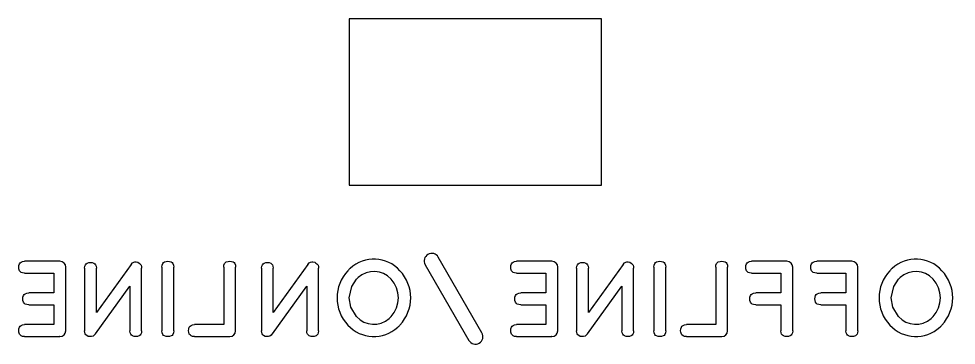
# Model space of a CAD drawing. Header units: inches. Extents: x -144 to 693, y -254 to -25.
# Drawn here: x -87.03 to -68.45, y -227.67 to -221.2 of the extents above; entities that cross this region are included whole.
import ezdxf

# ---------------------------------------------------------------- set-up
doc = ezdxf.new("R2010")
doc.units = ezdxf.units.IN
doc.header["$MEASUREMENT"] = 0
doc.layers.add('Layer 1', color=7, linetype='Continuous')

# ---------------------------------------------------------------- blocks, each defined once
blk = doc.blocks.new('block 362')
at = {"layer": 'Layer 1', "color": 7, "lineweight": 25, "true_color": 0xffffff}
blk.add_lwpolyline([(-86.915, -226.244), (-86.955, -226.239), (-86.985, -226.228), (-87.005, -226.211), (-87.018, -226.193), (-87.03, -226.158), (-87.032, -226.124), (-87.03, -226.091), (-87.018, -226.057), (-87.005, -226.039), (-86.985, -226.023), (-86.955, -226.011), (-86.915, -226.007)], dxfattribs=at)
blk = doc.blocks.new('block 363')
at = {"layer": 'Layer 1', "color": 7, "lineweight": 25, "true_color": 0xffffff}
blk.add_lwpolyline([(-86.915, -226.244), (-86.337, -226.244)], dxfattribs=at)
blk = doc.blocks.new('block 364')
at = {"layer": 'Layer 1', "color": 7, "lineweight": 25, "true_color": 0xffffff}
blk.add_lwpolyline([(-86.337, -226.244), (-86.337, -226.634)], dxfattribs=at)
blk = doc.blocks.new('block 365')
at = {"layer": 'Layer 1', "color": 7, "lineweight": 25, "true_color": 0xffffff}
blk.add_lwpolyline([(-86.337, -226.634), (-86.834, -226.634)], dxfattribs=at)
blk = doc.blocks.new('block 366')
at = {"layer": 'Layer 1', "color": 7, "lineweight": 25, "true_color": 0xffffff}
blk.add_lwpolyline([(-86.834, -226.871), (-86.875, -226.866), (-86.905, -226.855), (-86.925, -226.838), (-86.938, -226.82), (-86.949, -226.785), (-86.951, -226.752), (-86.949, -226.72), (-86.938, -226.686), (-86.925, -226.668), (-86.905, -226.651), (-86.875, -226.639), (-86.834, -226.634)], dxfattribs=at)
blk = doc.blocks.new('block 367')
at = {"layer": 'Layer 1', "color": 7, "lineweight": 25, "true_color": 0xffffff}
blk.add_lwpolyline([(-86.834, -226.871), (-86.337, -226.871)], dxfattribs=at)
blk = doc.blocks.new('block 368')
at = {"layer": 'Layer 1', "color": 7, "lineweight": 25, "true_color": 0xffffff}
blk.add_lwpolyline([(-86.337, -226.871), (-86.337, -227.263)], dxfattribs=at)
blk = doc.blocks.new('block 369')
at = {"layer": 'Layer 1', "color": 7, "lineweight": 25, "true_color": 0xffffff}
blk.add_lwpolyline([(-86.337, -227.263), (-86.915, -227.263)], dxfattribs=at)
blk = doc.blocks.new('block 370')
at = {"layer": 'Layer 1', "color": 7, "lineweight": 25, "true_color": 0xffffff}
blk.add_lwpolyline([(-86.915, -227.5), (-86.955, -227.496), (-86.985, -227.484), (-87.005, -227.467), (-87.018, -227.449), (-87.03, -227.415), (-87.032, -227.383), (-87.03, -227.349), (-87.018, -227.314), (-87.005, -227.296), (-86.985, -227.28), (-86.955, -227.268), (-86.915, -227.263)], dxfattribs=at)
blk = doc.blocks.new('block 371')
at = {"layer": 'Layer 1', "color": 7, "lineweight": 25, "true_color": 0xffffff}
blk.add_lwpolyline([(-86.915, -227.5), (-86.224, -227.5)], dxfattribs=at)
blk = doc.blocks.new('block 372')
at = {"layer": 'Layer 1', "color": 7, "lineweight": 25, "true_color": 0xffffff}
blk.add_open_spline([(-86.22, -227.498), (-86.22, -227.5), (-86.222, -227.5), (-86.222, -227.5), (-86.222, -227.5), (-86.224, -227.5), (-86.224, -227.5)], degree=3, knots=[0, 0, 0, 0, 1, 1, 1, 2, 2, 2, 2], dxfattribs=at)
blk = doc.blocks.new('block 373')
at = {"layer": 'Layer 1', "color": 7, "lineweight": 25, "true_color": 0xffffff}
blk.add_lwpolyline([(-86.22, -227.498), (-86.218, -227.5)], dxfattribs=at)
blk = doc.blocks.new('block 374')
at = {"layer": 'Layer 1', "color": 7, "lineweight": 25, "true_color": 0xffffff}
blk.add_open_spline([(-86.218, -227.5), (-86.153, -227.5), (-86.101, -227.448), (-86.1, -227.384)], degree=3, dxfattribs=at)
blk = doc.blocks.new('block 375')
at = {"layer": 'Layer 1', "color": 7, "lineweight": 25, "true_color": 0xffffff}
blk.add_lwpolyline([(-86.1, -227.383), (-86.1, -226.124)], dxfattribs=at)
blk = doc.blocks.new('block 376')
at = {"layer": 'Layer 1', "color": 7, "lineweight": 25, "true_color": 0xffffff}
blk.add_open_spline([(-86.1, -226.124), (-86.099, -226.06), (-86.15, -226.008), (-86.215, -226.007), (-86.216, -226.007), (-86.216, -226.007), (-86.218, -226.007)], degree=3, knots=[0, 0, 0, 0, 1, 1, 1, 2, 2, 2, 2], dxfattribs=at)
blk = doc.blocks.new('block 377')
at = {"layer": 'Layer 1', "color": 7, "lineweight": 25, "true_color": 0xffffff}
blk.add_lwpolyline([(-86.218, -226.007), (-86.915, -226.007)], dxfattribs=at)
blk = doc.blocks.new('block 378')
at = {"layer": 'Layer 1', "color": 7, "lineweight": 25, "true_color": 0xffffff}
blk.add_lwpolyline([(-83.959, -227.383), (-83.963, -227.425), (-83.975, -227.455), (-83.991, -227.475), (-84.008, -227.487), (-84.043, -227.498), (-84.076, -227.5), (-84.109, -227.498), (-84.143, -227.487), (-84.162, -227.475), (-84.179, -227.455), (-84.191, -227.425), (-84.195, -227.383)], dxfattribs=at)
blk = doc.blocks.new('block 379')
at = {"layer": 'Layer 1', "color": 7, "lineweight": 25, "true_color": 0xffffff}
blk.add_lwpolyline([(-83.959, -227.383), (-83.959, -226.124)], dxfattribs=at)
blk = doc.blocks.new('block 380')
at = {"layer": 'Layer 1', "color": 7, "lineweight": 25, "true_color": 0xffffff}
blk.add_lwpolyline([(-84.195, -226.124), (-84.191, -226.082), (-84.179, -226.053), (-84.162, -226.033), (-84.143, -226.02), (-84.109, -226.009), (-84.076, -226.007), (-84.043, -226.009), (-84.008, -226.02), (-83.991, -226.033), (-83.975, -226.053), (-83.963, -226.082), (-83.959, -226.124)], dxfattribs=at)
blk = doc.blocks.new('block 381')
at = {"layer": 'Layer 1', "color": 7, "lineweight": 25, "true_color": 0xffffff}
blk.add_lwpolyline([(-84.195, -226.124), (-84.195, -227.383)], dxfattribs=at)
blk = doc.blocks.new('block 382')
at = {"layer": 'Layer 1', "color": 7, "lineweight": 25, "true_color": 0xffffff}
blk.add_lwpolyline([(-81.988, -227.022), (-81.988, -226.144)], dxfattribs=at)
blk = doc.blocks.new('block 383')
at = {"layer": 'Layer 1', "color": 7, "lineweight": 25, "true_color": 0xffffff}
blk.add_lwpolyline([(-82.221, -226.144), (-82.216, -226.104), (-82.204, -226.075), (-82.188, -226.055), (-82.17, -226.042), (-82.136, -226.03), (-82.104, -226.029), (-82.071, -226.03), (-82.037, -226.042), (-82.02, -226.055), (-82.004, -226.075), (-81.993, -226.104), (-81.988, -226.144)], dxfattribs=at)
blk = doc.blocks.new('block 384')
at = {"layer": 'Layer 1', "color": 7, "lineweight": 25, "true_color": 0xffffff}
blk.add_lwpolyline([(-82.221, -226.144), (-82.221, -227.383)], dxfattribs=at)
blk = doc.blocks.new('block 385')
at = {"layer": 'Layer 1', "color": 7, "lineweight": 25, "true_color": 0xffffff}
blk.add_lwpolyline([(-82.005, -227.445), (-82.013, -227.454), (-82.03, -227.473), (-82.054, -227.491), (-82.083, -227.499), (-82.121, -227.5), (-82.148, -227.496), (-82.179, -227.481), (-82.194, -227.467), (-82.208, -227.447), (-82.217, -227.42), (-82.221, -227.383)], dxfattribs=at)
blk = doc.blocks.new('block 386')
at = {"layer": 'Layer 1', "color": 7, "lineweight": 25, "true_color": 0xffffff}
blk.add_lwpolyline([(-82.005, -227.445), (-81.323, -226.498)], dxfattribs=at)
blk = doc.blocks.new('block 387')
at = {"layer": 'Layer 1', "color": 7, "lineweight": 25, "true_color": 0xffffff}
blk.add_lwpolyline([(-81.323, -226.498), (-81.323, -227.383)], dxfattribs=at)
blk = doc.blocks.new('block 388')
at = {"layer": 'Layer 1', "color": 7, "lineweight": 25, "true_color": 0xffffff}
blk.add_lwpolyline([(-81.091, -227.383), (-81.095, -227.424), (-81.107, -227.453), (-81.122, -227.473), (-81.14, -227.487), (-81.175, -227.498), (-81.207, -227.5), (-81.239, -227.498), (-81.273, -227.487), (-81.29, -227.473), (-81.307, -227.453), (-81.319, -227.424), (-81.323, -227.383)], dxfattribs=at)
blk = doc.blocks.new('block 389')
at = {"layer": 'Layer 1', "color": 7, "lineweight": 25, "true_color": 0xffffff}
blk.add_lwpolyline([(-81.091, -227.383), (-81.091, -226.142)], dxfattribs=at)
blk = doc.blocks.new('block 390')
at = {"layer": 'Layer 1', "color": 7, "lineweight": 25, "true_color": 0xffffff}
blk.add_lwpolyline([(-81.299, -226.069), (-81.273, -226.039), (-81.246, -226.022), (-81.222, -226.015), (-81.2, -226.016), (-81.166, -226.027), (-81.141, -226.042), (-81.122, -226.055), (-81.11, -226.068), (-81.1, -226.084), (-81.092, -226.108), (-81.091, -226.142)], dxfattribs=at)
blk = doc.blocks.new('block 391')
at = {"layer": 'Layer 1', "color": 7, "lineweight": 25, "true_color": 0xffffff}
blk.add_lwpolyline([(-81.299, -226.069), (-81.988, -227.022)], dxfattribs=at)
blk = doc.blocks.new('block 392')
at = {"layer": 'Layer 1', "color": 7, "lineweight": 25, "true_color": 0xffffff}
blk.add_lwpolyline([(-75.742, -227.022), (-75.742, -226.144)], dxfattribs=at)
blk = doc.blocks.new('block 393')
at = {"layer": 'Layer 1', "color": 7, "lineweight": 25, "true_color": 0xffffff}
blk.add_lwpolyline([(-75.975, -226.144), (-75.971, -226.104), (-75.959, -226.075), (-75.942, -226.055), (-75.924, -226.042), (-75.89, -226.03), (-75.858, -226.029), (-75.825, -226.03), (-75.791, -226.042), (-75.774, -226.055), (-75.758, -226.075), (-75.747, -226.104), (-75.742, -226.144)], dxfattribs=at)
blk = doc.blocks.new('block 394')
at = {"layer": 'Layer 1', "color": 7, "lineweight": 25, "true_color": 0xffffff}
blk.add_lwpolyline([(-75.975, -226.144), (-75.975, -227.383)], dxfattribs=at)
blk = doc.blocks.new('block 395')
at = {"layer": 'Layer 1', "color": 7, "lineweight": 25, "true_color": 0xffffff}
blk.add_lwpolyline([(-75.76, -227.445), (-75.767, -227.454), (-75.784, -227.473), (-75.808, -227.491), (-75.837, -227.499), (-75.876, -227.5), (-75.903, -227.496), (-75.933, -227.481), (-75.949, -227.467), (-75.962, -227.447), (-75.971, -227.42), (-75.975, -227.383)], dxfattribs=at)
blk = doc.blocks.new('block 396')
at = {"layer": 'Layer 1', "color": 7, "lineweight": 25, "true_color": 0xffffff}
blk.add_lwpolyline([(-75.76, -227.445), (-75.077, -226.498)], dxfattribs=at)
blk = doc.blocks.new('block 397')
at = {"layer": 'Layer 1', "color": 7, "lineweight": 25, "true_color": 0xffffff}
blk.add_lwpolyline([(-75.077, -226.498), (-75.077, -227.383)], dxfattribs=at)
blk = doc.blocks.new('block 398')
at = {"layer": 'Layer 1', "color": 7, "lineweight": 25, "true_color": 0xffffff}
blk.add_lwpolyline([(-74.845, -227.383), (-74.849, -227.424), (-74.861, -227.453), (-74.876, -227.473), (-74.894, -227.487), (-74.929, -227.498), (-74.961, -227.5), (-74.993, -227.498), (-75.027, -227.487), (-75.045, -227.473), (-75.061, -227.453), (-75.073, -227.424), (-75.077, -227.383)], dxfattribs=at)
blk = doc.blocks.new('block 399')
at = {"layer": 'Layer 1', "color": 7, "lineweight": 25, "true_color": 0xffffff}
blk.add_lwpolyline([(-74.845, -227.383), (-74.845, -226.142)], dxfattribs=at)
blk = doc.blocks.new('block 400')
at = {"layer": 'Layer 1', "color": 7, "lineweight": 25, "true_color": 0xffffff}
blk.add_lwpolyline([(-75.053, -226.069), (-75.027, -226.039), (-75, -226.022), (-74.976, -226.015), (-74.954, -226.016), (-74.92, -226.027), (-74.895, -226.042), (-74.876, -226.055), (-74.864, -226.068), (-74.854, -226.084), (-74.846, -226.108), (-74.845, -226.142)], dxfattribs=at)
blk = doc.blocks.new('block 401')
at = {"layer": 'Layer 1', "color": 7, "lineweight": 25, "true_color": 0xffffff}
blk.add_lwpolyline([(-75.053, -226.069), (-75.742, -227.022)], dxfattribs=at)
blk = doc.blocks.new('block 402')
at = {"layer": 'Layer 1', "color": 7, "lineweight": 25, "true_color": 0xffffff}
blk.add_lwpolyline([(-73.218, -226.124), (-73.213, -226.083), (-73.201, -226.053), (-73.185, -226.033), (-73.167, -226.02), (-73.132, -226.009), (-73.098, -226.007), (-73.065, -226.009), (-73.031, -226.02), (-73.013, -226.033), (-72.997, -226.053), (-72.985, -226.083), (-72.981, -226.124)], dxfattribs=at)
blk = doc.blocks.new('block 403')
at = {"layer": 'Layer 1', "color": 7, "lineweight": 25, "true_color": 0xffffff}
blk.add_lwpolyline([(-73.218, -226.124), (-73.218, -227.263)], dxfattribs=at)
blk = doc.blocks.new('block 404')
at = {"layer": 'Layer 1', "color": 7, "lineweight": 25, "true_color": 0xffffff}
blk.add_lwpolyline([(-73.218, -227.263), (-73.795, -227.263)], dxfattribs=at)
blk = doc.blocks.new('block 405')
at = {"layer": 'Layer 1', "color": 7, "lineweight": 25, "true_color": 0xffffff}
blk.add_lwpolyline([(-73.795, -227.5), (-73.836, -227.496), (-73.865, -227.484), (-73.886, -227.467), (-73.899, -227.449), (-73.911, -227.415), (-73.913, -227.383), (-73.911, -227.349), (-73.899, -227.314), (-73.886, -227.296), (-73.865, -227.28), (-73.836, -227.268), (-73.795, -227.263)], dxfattribs=at)
blk = doc.blocks.new('block 406')
at = {"layer": 'Layer 1', "color": 7, "lineweight": 25, "true_color": 0xffffff}
blk.add_lwpolyline([(-73.795, -227.5), (-73.098, -227.5)], dxfattribs=at)
blk = doc.blocks.new('block 407')
at = {"layer": 'Layer 1', "color": 7, "lineweight": 25, "true_color": 0xffffff}
blk.add_open_spline([(-73.098, -227.5), (-73.034, -227.5), (-72.981, -227.448), (-72.981, -227.383)], degree=3, dxfattribs=at)
blk = doc.blocks.new('block 408')
at = {"layer": 'Layer 1', "color": 7, "lineweight": 25, "true_color": 0xffffff}
blk.add_lwpolyline([(-72.981, -227.383), (-72.981, -226.124)], dxfattribs=at)
blk = doc.blocks.new('block 409')
at = {"layer": 'Layer 1', "color": 7, "lineweight": 25, "true_color": 0xffffff}
blk.add_lwpolyline([(-71.215, -226.244), (-71.255, -226.239), (-71.285, -226.228), (-71.305, -226.211), (-71.318, -226.193), (-71.331, -226.158), (-71.332, -226.125), (-71.331, -226.092), (-71.318, -226.058), (-71.305, -226.04), (-71.285, -226.024), (-71.255, -226.012), (-71.215, -226.007)], dxfattribs=at)
blk = doc.blocks.new('block 410')
at = {"layer": 'Layer 1', "color": 7, "lineweight": 25, "true_color": 0xffffff}
blk.add_lwpolyline([(-71.215, -226.244), (-70.637, -226.244)], dxfattribs=at)
blk = doc.blocks.new('block 411')
at = {"layer": 'Layer 1', "color": 7, "lineweight": 25, "true_color": 0xffffff}
blk.add_lwpolyline([(-70.637, -226.244), (-70.637, -226.634)], dxfattribs=at)
blk = doc.blocks.new('block 412')
at = {"layer": 'Layer 1', "color": 7, "lineweight": 25, "true_color": 0xffffff}
blk.add_lwpolyline([(-70.637, -226.634), (-71.134, -226.634)], dxfattribs=at)
blk = doc.blocks.new('block 413')
at = {"layer": 'Layer 1', "color": 7, "lineweight": 25, "true_color": 0xffffff}
blk.add_lwpolyline([(-71.134, -226.871), (-71.175, -226.866), (-71.205, -226.855), (-71.225, -226.838), (-71.238, -226.82), (-71.249, -226.785), (-71.251, -226.752), (-71.249, -226.72), (-71.238, -226.686), (-71.225, -226.668), (-71.205, -226.651), (-71.175, -226.639), (-71.134, -226.634)], dxfattribs=at)
blk = doc.blocks.new('block 414')
at = {"layer": 'Layer 1', "color": 7, "lineweight": 25, "true_color": 0xffffff}
blk.add_lwpolyline([(-71.134, -226.871), (-70.637, -226.871)], dxfattribs=at)
blk = doc.blocks.new('block 415')
at = {"layer": 'Layer 1', "color": 7, "lineweight": 25, "true_color": 0xffffff}
blk.add_lwpolyline([(-70.637, -226.871), (-70.637, -227.383)], dxfattribs=at)
blk = doc.blocks.new('block 416')
at = {"layer": 'Layer 1', "color": 7, "lineweight": 25, "true_color": 0xffffff}
blk.add_lwpolyline([(-70.401, -227.383), (-70.405, -227.424), (-70.416, -227.453), (-70.432, -227.473), (-70.45, -227.487), (-70.485, -227.498), (-70.518, -227.5), (-70.551, -227.498), (-70.586, -227.487), (-70.604, -227.473), (-70.621, -227.453), (-70.633, -227.424), (-70.637, -227.383)], dxfattribs=at)
blk = doc.blocks.new('block 417')
at = {"layer": 'Layer 1', "color": 7, "lineweight": 25, "true_color": 0xffffff}
blk.add_lwpolyline([(-70.401, -227.383), (-70.401, -226.124)], dxfattribs=at)
blk = doc.blocks.new('block 418')
at = {"layer": 'Layer 1', "color": 7, "lineweight": 25, "true_color": 0xffffff}
blk.add_open_spline([(-70.401, -226.124), (-70.401, -226.06), (-70.453, -226.007), (-70.517, -226.007)], degree=3, dxfattribs=at)
blk = doc.blocks.new('block 419')
at = {"layer": 'Layer 1', "color": 7, "lineweight": 25, "true_color": 0xffffff}
blk.add_lwpolyline([(-70.518, -226.007), (-71.215, -226.007)], dxfattribs=at)
blk = doc.blocks.new('block 420')
at = {"layer": 'Layer 1', "color": 7, "lineweight": 25, "true_color": 0xffffff}
blk.add_open_spline([(-78.717, -225.925), (-78.758, -225.853), (-78.85, -225.829), (-78.922, -225.87), (-78.993, -225.911), (-79.018, -226.003), (-78.976, -226.075)], degree=3, knots=[0, 0, 0, 0, 1, 1, 1, 2, 2, 2, 2], dxfattribs=at)
blk = doc.blocks.new('block 421')
at = {"layer": 'Layer 1', "color": 7, "lineweight": 25, "true_color": 0xffffff}
blk.add_lwpolyline([(-78.976, -226.075), (-78.11, -227.575)], dxfattribs=at)
blk = doc.blocks.new('block 422')
at = {"layer": 'Layer 1', "color": 7, "lineweight": 25, "true_color": 0xffffff}
blk.add_open_spline([(-78.11, -227.575), (-78.069, -227.646), (-77.977, -227.671), (-77.905, -227.63), (-77.834, -227.589), (-77.809, -227.497), (-77.851, -227.425)], degree=3, knots=[0, 0, 0, 0, 1, 1, 1, 2, 2, 2, 2], dxfattribs=at)
blk = doc.blocks.new('block 423')
at = {"layer": 'Layer 1', "color": 7, "lineweight": 25, "true_color": 0xffffff}
blk.add_lwpolyline([(-77.851, -227.425), (-78.717, -225.925)], dxfattribs=at)
blk = doc.blocks.new('block 631')
at = {"layer": 'Layer 1', "color": 7, "lineweight": 25, "true_color": 0xffffff}
blk.add_lwpolyline([(-80.481, -224.5), (-75.481, -224.5)], dxfattribs=at)
blk = doc.blocks.new('block 632')
at = {"layer": 'Layer 1', "color": 7, "lineweight": 25, "true_color": 0xffffff}
blk.add_lwpolyline([(-75.481, -224.5), (-75.481, -221.2)], dxfattribs=at)
blk = doc.blocks.new('block 633')
at = {"layer": 'Layer 1', "color": 7, "lineweight": 25, "true_color": 0xffffff}
blk.add_lwpolyline([(-75.481, -221.2), (-80.481, -221.2)], dxfattribs=at)
blk = doc.blocks.new('block 634')
at = {"layer": 'Layer 1', "color": 7, "lineweight": 25, "true_color": 0xffffff}
blk.add_lwpolyline([(-80.481, -221.2), (-80.481, -224.5)], dxfattribs=at)
blk = doc.blocks.new('block 855')
at = {"layer": 'Layer 1', "color": 7, "lineweight": 25, "true_color": 0xffffff}
blk.add_open_spline([(-68.733, -227.272), (-68.45, -226.968), (-68.45, -226.496), (-68.733, -226.193)], degree=3, dxfattribs=at)
blk = doc.blocks.new('block 856')
at = {"layer": 'Layer 1', "color": 7, "lineweight": 25, "true_color": 0xffffff}
blk.add_open_spline([(-68.733, -226.193), (-68.993, -225.908), (-69.435, -225.888), (-69.72, -226.148), (-69.736, -226.162), (-69.751, -226.177), (-69.765, -226.193)], degree=3, knots=[0, 0, 0, 0, 1, 1, 1, 2, 2, 2, 2], dxfattribs=at)
blk = doc.blocks.new('block 857')
at = {"layer": 'Layer 1', "color": 7, "lineweight": 25, "true_color": 0xffffff}
blk.add_open_spline([(-69.765, -226.193), (-70.052, -226.495), (-70.052, -226.97), (-69.765, -227.272)], degree=3, dxfattribs=at)
blk = doc.blocks.new('block 858')
at = {"layer": 'Layer 1', "color": 7, "lineweight": 25, "true_color": 0xffffff}
blk.add_open_spline([(-69.765, -227.272), (-69.504, -227.557), (-69.062, -227.577), (-68.777, -227.316), (-68.761, -227.302), (-68.747, -227.287), (-68.733, -227.272)], degree=3, knots=[0, 0, 0, 0, 1, 1, 1, 2, 2, 2, 2], dxfattribs=at)
blk = doc.blocks.new('block 859')
at = {"layer": 'Layer 1', "color": 7, "lineweight": 25, "true_color": 0xffffff}
blk.add_lwpolyline([(-72.505, -226.244), (-72.545, -226.239), (-72.575, -226.228), (-72.595, -226.211), (-72.609, -226.193), (-72.621, -226.158), (-72.623, -226.125), (-72.621, -226.092), (-72.609, -226.058), (-72.595, -226.04), (-72.575, -226.024), (-72.545, -226.012), (-72.505, -226.007)], dxfattribs=at)
blk = doc.blocks.new('block 860')
at = {"layer": 'Layer 1', "color": 7, "lineweight": 25, "true_color": 0xffffff}
blk.add_lwpolyline([(-72.505, -226.244), (-71.927, -226.244)], dxfattribs=at)
blk = doc.blocks.new('block 861')
at = {"layer": 'Layer 1', "color": 7, "lineweight": 25, "true_color": 0xffffff}
blk.add_lwpolyline([(-71.927, -226.244), (-71.927, -226.634)], dxfattribs=at)
blk = doc.blocks.new('block 862')
at = {"layer": 'Layer 1', "color": 7, "lineweight": 25, "true_color": 0xffffff}
blk.add_lwpolyline([(-71.927, -226.634), (-72.424, -226.634)], dxfattribs=at)
blk = doc.blocks.new('block 863')
at = {"layer": 'Layer 1', "color": 7, "lineweight": 25, "true_color": 0xffffff}
blk.add_lwpolyline([(-72.424, -226.871), (-72.466, -226.866), (-72.495, -226.855), (-72.515, -226.838), (-72.528, -226.82), (-72.54, -226.785), (-72.541, -226.752), (-72.54, -226.72), (-72.528, -226.686), (-72.515, -226.668), (-72.495, -226.651), (-72.466, -226.639), (-72.424, -226.634)], dxfattribs=at)
blk = doc.blocks.new('block 864')
at = {"layer": 'Layer 1', "color": 7, "lineweight": 25, "true_color": 0xffffff}
blk.add_lwpolyline([(-72.424, -226.871), (-71.927, -226.871)], dxfattribs=at)
blk = doc.blocks.new('block 865')
at = {"layer": 'Layer 1', "color": 7, "lineweight": 25, "true_color": 0xffffff}
blk.add_lwpolyline([(-71.927, -226.871), (-71.927, -227.383)], dxfattribs=at)
blk = doc.blocks.new('block 866')
at = {"layer": 'Layer 1', "color": 7, "lineweight": 25, "true_color": 0xffffff}
blk.add_lwpolyline([(-71.69, -227.383), (-71.695, -227.424), (-71.706, -227.453), (-71.722, -227.473), (-71.74, -227.487), (-71.774, -227.498), (-71.808, -227.5), (-71.841, -227.498), (-71.876, -227.487), (-71.895, -227.473), (-71.911, -227.453), (-71.923, -227.424), (-71.927, -227.383)], dxfattribs=at)
blk = doc.blocks.new('block 867')
at = {"layer": 'Layer 1', "color": 7, "lineweight": 25, "true_color": 0xffffff}
blk.add_lwpolyline([(-71.69, -227.383), (-71.69, -226.124)], dxfattribs=at)
blk = doc.blocks.new('block 868')
at = {"layer": 'Layer 1', "color": 7, "lineweight": 25, "true_color": 0xffffff}
blk.add_open_spline([(-71.69, -226.124), (-71.69, -226.06), (-71.743, -226.007), (-71.808, -226.007)], degree=3, dxfattribs=at)
blk = doc.blocks.new('block 869')
at = {"layer": 'Layer 1', "color": 7, "lineweight": 25, "true_color": 0xffffff}
blk.add_lwpolyline([(-71.808, -226.007), (-72.505, -226.007)], dxfattribs=at)
blk = doc.blocks.new('block 870')
at = {"layer": 'Layer 1', "color": 7, "lineweight": 25, "true_color": 0xffffff}
blk.add_lwpolyline([(-74.207, -227.383), (-74.211, -227.425), (-74.223, -227.455), (-74.239, -227.475), (-74.257, -227.487), (-74.291, -227.498), (-74.324, -227.5), (-74.357, -227.498), (-74.392, -227.487), (-74.41, -227.475), (-74.427, -227.455), (-74.439, -227.425), (-74.444, -227.383)], dxfattribs=at)
blk = doc.blocks.new('block 871')
at = {"layer": 'Layer 1', "color": 7, "lineweight": 25, "true_color": 0xffffff}
blk.add_lwpolyline([(-74.207, -227.383), (-74.207, -226.124)], dxfattribs=at)
blk = doc.blocks.new('block 872')
at = {"layer": 'Layer 1', "color": 7, "lineweight": 25, "true_color": 0xffffff}
blk.add_lwpolyline([(-74.444, -226.124), (-74.439, -226.082), (-74.427, -226.053), (-74.41, -226.033), (-74.392, -226.02), (-74.357, -226.009), (-74.324, -226.007), (-74.291, -226.009), (-74.257, -226.02), (-74.239, -226.033), (-74.223, -226.053), (-74.211, -226.082), (-74.207, -226.124)], dxfattribs=at)
blk = doc.blocks.new('block 873')
at = {"layer": 'Layer 1', "color": 7, "lineweight": 25, "true_color": 0xffffff}
blk.add_lwpolyline([(-74.444, -226.124), (-74.444, -227.383)], dxfattribs=at)
blk = doc.blocks.new('block 874')
at = {"layer": 'Layer 1', "color": 7, "lineweight": 25, "true_color": 0xffffff}
blk.add_lwpolyline([(-77.163, -226.244), (-77.203, -226.239), (-77.232, -226.228), (-77.253, -226.211), (-77.266, -226.193), (-77.278, -226.158), (-77.28, -226.124), (-77.278, -226.091), (-77.266, -226.057), (-77.253, -226.039), (-77.232, -226.023), (-77.203, -226.011), (-77.163, -226.007)], dxfattribs=at)
blk = doc.blocks.new('block 875')
at = {"layer": 'Layer 1', "color": 7, "lineweight": 25, "true_color": 0xffffff}
blk.add_lwpolyline([(-77.163, -226.244), (-76.585, -226.244)], dxfattribs=at)
blk = doc.blocks.new('block 876')
at = {"layer": 'Layer 1', "color": 7, "lineweight": 25, "true_color": 0xffffff}
blk.add_lwpolyline([(-76.585, -226.244), (-76.585, -226.634)], dxfattribs=at)
blk = doc.blocks.new('block 877')
at = {"layer": 'Layer 1', "color": 7, "lineweight": 25, "true_color": 0xffffff}
blk.add_lwpolyline([(-76.585, -226.634), (-77.082, -226.634)], dxfattribs=at)
blk = doc.blocks.new('block 878')
at = {"layer": 'Layer 1', "color": 7, "lineweight": 25, "true_color": 0xffffff}
blk.add_lwpolyline([(-77.082, -226.871), (-77.123, -226.866), (-77.153, -226.855), (-77.173, -226.838), (-77.186, -226.82), (-77.197, -226.785), (-77.199, -226.752), (-77.197, -226.72), (-77.186, -226.686), (-77.173, -226.668), (-77.153, -226.651), (-77.123, -226.639), (-77.082, -226.634)], dxfattribs=at)
blk = doc.blocks.new('block 879')
at = {"layer": 'Layer 1', "color": 7, "lineweight": 25, "true_color": 0xffffff}
blk.add_lwpolyline([(-77.082, -226.871), (-76.585, -226.871)], dxfattribs=at)
blk = doc.blocks.new('block 880')
at = {"layer": 'Layer 1', "color": 7, "lineweight": 25, "true_color": 0xffffff}
blk.add_lwpolyline([(-76.585, -226.871), (-76.585, -227.263)], dxfattribs=at)
blk = doc.blocks.new('block 881')
at = {"layer": 'Layer 1', "color": 7, "lineweight": 25, "true_color": 0xffffff}
blk.add_lwpolyline([(-76.585, -227.263), (-77.163, -227.263)], dxfattribs=at)
blk = doc.blocks.new('block 882')
at = {"layer": 'Layer 1', "color": 7, "lineweight": 25, "true_color": 0xffffff}
blk.add_lwpolyline([(-77.163, -227.5), (-77.203, -227.496), (-77.232, -227.484), (-77.253, -227.467), (-77.266, -227.449), (-77.278, -227.415), (-77.28, -227.383), (-77.278, -227.349), (-77.266, -227.314), (-77.253, -227.296), (-77.232, -227.28), (-77.203, -227.268), (-77.163, -227.263)], dxfattribs=at)
blk = doc.blocks.new('block 883')
at = {"layer": 'Layer 1', "color": 7, "lineweight": 25, "true_color": 0xffffff}
blk.add_lwpolyline([(-77.163, -227.5), (-76.472, -227.5)], dxfattribs=at)
blk = doc.blocks.new('block 884')
at = {"layer": 'Layer 1', "color": 7, "lineweight": 25, "true_color": 0xffffff}
blk.add_open_spline([(-76.468, -227.498), (-76.469, -227.5), (-76.47, -227.5), (-76.47, -227.5), (-76.47, -227.5), (-76.472, -227.5), (-76.472, -227.5)], degree=3, knots=[0, 0, 0, 0, 1, 1, 1, 2, 2, 2, 2], dxfattribs=at)
blk = doc.blocks.new('block 885')
at = {"layer": 'Layer 1', "color": 7, "lineweight": 25, "true_color": 0xffffff}
blk.add_lwpolyline([(-76.468, -227.498), (-76.466, -227.5)], dxfattribs=at)
blk = doc.blocks.new('block 886')
at = {"layer": 'Layer 1', "color": 7, "lineweight": 25, "true_color": 0xffffff}
blk.add_open_spline([(-76.466, -227.5), (-76.401, -227.5), (-76.348, -227.448), (-76.348, -227.383)], degree=3, dxfattribs=at)
blk = doc.blocks.new('block 887')
at = {"layer": 'Layer 1', "color": 7, "lineweight": 25, "true_color": 0xffffff}
blk.add_lwpolyline([(-76.348, -227.383), (-76.348, -226.124)], dxfattribs=at)
blk = doc.blocks.new('block 888')
at = {"layer": 'Layer 1', "color": 7, "lineweight": 25, "true_color": 0xffffff}
blk.add_open_spline([(-76.348, -226.124), (-76.347, -226.06), (-76.399, -226.008), (-76.463, -226.007), (-76.464, -226.007), (-76.465, -226.007), (-76.466, -226.007)], degree=3, knots=[0, 0, 0, 0, 1, 1, 1, 2, 2, 2, 2], dxfattribs=at)
blk = doc.blocks.new('block 889')
at = {"layer": 'Layer 1', "color": 7, "lineweight": 25, "true_color": 0xffffff}
blk.add_lwpolyline([(-76.466, -226.007), (-77.163, -226.007)], dxfattribs=at)
blk = doc.blocks.new('block 890')
at = {"layer": 'Layer 1', "color": 7, "lineweight": 25, "true_color": 0xffffff}
blk.add_open_spline([(-79.476, -227.272), (-79.193, -226.968), (-79.193, -226.496), (-79.476, -226.193)], degree=3, dxfattribs=at)
blk = doc.blocks.new('block 891')
at = {"layer": 'Layer 1', "color": 7, "lineweight": 25, "true_color": 0xffffff}
blk.add_open_spline([(-79.476, -226.193), (-79.736, -225.908), (-80.178, -225.887), (-80.463, -226.148), (-80.479, -226.162), (-80.494, -226.177), (-80.508, -226.193)], degree=3, knots=[0, 0, 0, 0, 1, 1, 1, 2, 2, 2, 2], dxfattribs=at)
blk = doc.blocks.new('block 892')
at = {"layer": 'Layer 1', "color": 7, "lineweight": 25, "true_color": 0xffffff}
blk.add_open_spline([(-80.508, -226.193), (-80.796, -226.495), (-80.796, -226.97), (-80.508, -227.272)], degree=3, dxfattribs=at)
blk = doc.blocks.new('block 893')
at = {"layer": 'Layer 1', "color": 7, "lineweight": 25, "true_color": 0xffffff}
blk.add_open_spline([(-80.508, -227.272), (-80.248, -227.557), (-79.806, -227.577), (-79.52, -227.316), (-79.505, -227.302), (-79.49, -227.287), (-79.476, -227.272)], degree=3, knots=[0, 0, 0, 0, 1, 1, 1, 2, 2, 2, 2], dxfattribs=at)
blk = doc.blocks.new('block 894')
at = {"layer": 'Layer 1', "color": 7, "lineweight": 25, "true_color": 0xffffff}
blk.add_lwpolyline([(-82.97, -226.124), (-82.965, -226.083), (-82.953, -226.053), (-82.937, -226.033), (-82.919, -226.02), (-82.883, -226.009), (-82.85, -226.007), (-82.817, -226.009), (-82.782, -226.02), (-82.764, -226.033), (-82.748, -226.053), (-82.737, -226.083), (-82.733, -226.124)], dxfattribs=at)
blk = doc.blocks.new('block 895')
at = {"layer": 'Layer 1', "color": 7, "lineweight": 25, "true_color": 0xffffff}
blk.add_lwpolyline([(-82.97, -226.124), (-82.97, -227.263)], dxfattribs=at)
blk = doc.blocks.new('block 896')
at = {"layer": 'Layer 1', "color": 7, "lineweight": 25, "true_color": 0xffffff}
blk.add_lwpolyline([(-82.97, -227.263), (-83.547, -227.263)], dxfattribs=at)
blk = doc.blocks.new('block 897')
at = {"layer": 'Layer 1', "color": 7, "lineweight": 25, "true_color": 0xffffff}
blk.add_lwpolyline([(-83.547, -227.5), (-83.588, -227.496), (-83.617, -227.484), (-83.637, -227.467), (-83.651, -227.449), (-83.663, -227.415), (-83.665, -227.383), (-83.663, -227.349), (-83.651, -227.314), (-83.637, -227.296), (-83.617, -227.28), (-83.588, -227.268), (-83.547, -227.263)], dxfattribs=at)
blk = doc.blocks.new('block 898')
at = {"layer": 'Layer 1', "color": 7, "lineweight": 25, "true_color": 0xffffff}
blk.add_lwpolyline([(-83.547, -227.5), (-82.85, -227.5)], dxfattribs=at)
blk = doc.blocks.new('block 899')
at = {"layer": 'Layer 1', "color": 7, "lineweight": 25, "true_color": 0xffffff}
blk.add_open_spline([(-82.85, -227.5), (-82.786, -227.5), (-82.733, -227.448), (-82.733, -227.384)], degree=3, dxfattribs=at)
blk = doc.blocks.new('block 900')
at = {"layer": 'Layer 1', "color": 7, "lineweight": 25, "true_color": 0xffffff}
blk.add_lwpolyline([(-82.733, -227.383), (-82.733, -226.124)], dxfattribs=at)
blk = doc.blocks.new('block 901')
at = {"layer": 'Layer 1', "color": 7, "lineweight": 25, "true_color": 0xffffff}
blk.add_lwpolyline([(-85.494, -227.022), (-85.494, -226.144)], dxfattribs=at)
blk = doc.blocks.new('block 902')
at = {"layer": 'Layer 1', "color": 7, "lineweight": 25, "true_color": 0xffffff}
blk.add_lwpolyline([(-85.726, -226.144), (-85.722, -226.104), (-85.711, -226.075), (-85.694, -226.055), (-85.676, -226.042), (-85.642, -226.03), (-85.609, -226.029), (-85.577, -226.03), (-85.543, -226.042), (-85.526, -226.055), (-85.51, -226.075), (-85.499, -226.104), (-85.494, -226.144)], dxfattribs=at)
blk = doc.blocks.new('block 903')
at = {"layer": 'Layer 1', "color": 7, "lineweight": 25, "true_color": 0xffffff}
blk.add_lwpolyline([(-85.726, -226.144), (-85.726, -227.383)], dxfattribs=at)
blk = doc.blocks.new('block 904')
at = {"layer": 'Layer 1', "color": 7, "lineweight": 25, "true_color": 0xffffff}
blk.add_lwpolyline([(-85.511, -227.445), (-85.519, -227.454), (-85.536, -227.473), (-85.56, -227.491), (-85.589, -227.499), (-85.628, -227.5), (-85.654, -227.496), (-85.685, -227.481), (-85.701, -227.467), (-85.714, -227.447), (-85.723, -227.42), (-85.726, -227.383)], dxfattribs=at)
blk = doc.blocks.new('block 905')
at = {"layer": 'Layer 1', "color": 7, "lineweight": 25, "true_color": 0xffffff}
blk.add_lwpolyline([(-85.511, -227.445), (-84.829, -226.498)], dxfattribs=at)
blk = doc.blocks.new('block 906')
at = {"layer": 'Layer 1', "color": 7, "lineweight": 25, "true_color": 0xffffff}
blk.add_lwpolyline([(-84.829, -226.498), (-84.829, -227.383)], dxfattribs=at)
blk = doc.blocks.new('block 907')
at = {"layer": 'Layer 1', "color": 7, "lineweight": 25, "true_color": 0xffffff}
blk.add_lwpolyline([(-84.596, -227.383), (-84.601, -227.424), (-84.612, -227.453), (-84.628, -227.473), (-84.646, -227.487), (-84.68, -227.498), (-84.713, -227.5), (-84.745, -227.498), (-84.779, -227.487), (-84.797, -227.473), (-84.813, -227.453), (-84.824, -227.424), (-84.829, -227.383)], dxfattribs=at)
blk = doc.blocks.new('block 908')
at = {"layer": 'Layer 1', "color": 7, "lineweight": 25, "true_color": 0xffffff}
blk.add_lwpolyline([(-84.596, -227.383), (-84.596, -226.142)], dxfattribs=at)
blk = doc.blocks.new('block 909')
at = {"layer": 'Layer 1', "color": 7, "lineweight": 25, "true_color": 0xffffff}
blk.add_lwpolyline([(-84.806, -226.069), (-84.778, -226.039), (-84.752, -226.022), (-84.728, -226.015), (-84.706, -226.016), (-84.671, -226.027), (-84.647, -226.042), (-84.628, -226.055), (-84.616, -226.068), (-84.606, -226.084), (-84.598, -226.108), (-84.596, -226.142)], dxfattribs=at)
blk = doc.blocks.new('block 910')
at = {"layer": 'Layer 1', "color": 7, "lineweight": 25, "true_color": 0xffffff}
blk.add_lwpolyline([(-84.806, -226.069), (-85.494, -227.022)], dxfattribs=at)
blk = doc.blocks.new('block 984')
at = {"layer": 'Layer 1', "color": 7, "lineweight": 25, "true_color": 0xffffff}
blk.add_lwpolyline([(-69.592, -227.103), (-69.706, -226.915), (-69.737, -226.733)], dxfattribs=at)
blk = doc.blocks.new('block 985')
at = {"layer": 'Layer 1', "color": 7, "lineweight": 25, "true_color": 0xffffff}
blk.add_open_spline([(-69.592, -227.103), (-69.424, -227.292), (-69.135, -227.308), (-68.946, -227.14), (-68.934, -227.128), (-68.921, -227.117), (-68.91, -227.103)], degree=3, knots=[0, 0, 0, 0, 1, 1, 1, 2, 2, 2, 2], dxfattribs=at)
blk = doc.blocks.new('block 986')
at = {"layer": 'Layer 1', "color": 7, "lineweight": 25, "true_color": 0xffffff}
blk.add_open_spline([(-68.91, -227.103), (-68.715, -226.893), (-68.715, -226.569), (-68.91, -226.359)], degree=3, dxfattribs=at)
blk = doc.blocks.new('block 987')
at = {"layer": 'Layer 1', "color": 7, "lineweight": 25, "true_color": 0xffffff}
blk.add_open_spline([(-68.91, -226.359), (-69.081, -226.171), (-69.372, -226.157), (-69.561, -226.328), (-69.572, -226.337), (-69.582, -226.348), (-69.592, -226.359)], degree=3, knots=[0, 0, 0, 0, 1, 1, 1, 2, 2, 2, 2], dxfattribs=at)
blk = doc.blocks.new('block 988')
at = {"layer": 'Layer 1', "color": 7, "lineweight": 25, "true_color": 0xffffff}
blk.add_lwpolyline([(-69.737, -226.733), (-69.688, -226.504), (-69.592, -226.359)], dxfattribs=at)
blk = doc.blocks.new('block 989')
at = {"layer": 'Layer 1', "color": 7, "lineweight": 25, "true_color": 0xffffff}
blk.add_open_spline([(-79.653, -226.359), (-79.824, -226.171), (-80.116, -226.157), (-80.304, -226.328), (-80.315, -226.337), (-80.326, -226.348), (-80.335, -226.359)], degree=3, knots=[0, 0, 0, 0, 1, 1, 1, 2, 2, 2, 2], dxfattribs=at)
blk = doc.blocks.new('block 990')
at = {"layer": 'Layer 1', "color": 7, "lineweight": 25, "true_color": 0xffffff}
blk.add_lwpolyline([(-80.481, -226.733), (-80.431, -226.504), (-80.335, -226.359)], dxfattribs=at)
blk = doc.blocks.new('block 991')
at = {"layer": 'Layer 1', "color": 7, "lineweight": 25, "true_color": 0xffffff}
blk.add_open_spline([(-79.653, -227.103), (-79.459, -226.893), (-79.459, -226.569), (-79.653, -226.359)], degree=3, dxfattribs=at)
blk = doc.blocks.new('block 992')
at = {"layer": 'Layer 1', "color": 7, "lineweight": 25, "true_color": 0xffffff}
blk.add_lwpolyline([(-80.335, -227.103), (-80.45, -226.915), (-80.481, -226.733)], dxfattribs=at)
blk = doc.blocks.new('block 993')
at = {"layer": 'Layer 1', "color": 7, "lineweight": 25, "true_color": 0xffffff}
blk.add_open_spline([(-80.335, -227.103), (-80.167, -227.292), (-79.878, -227.308), (-79.69, -227.14), (-79.677, -227.128), (-79.664, -227.117), (-79.653, -227.103)], degree=3, knots=[0, 0, 0, 0, 1, 1, 1, 2, 2, 2, 2], dxfattribs=at)

msp = doc.modelspace()

# ---------------------------------------------------------------- block references
at = {"layer": 'Layer 1'}
for name in ['block 633', 'block 634', 'block 632', 'block 631', 'block 891', 'block 420', 'block 423', 'block 856', 'block 362', 'block 377', 'block 376', 'block 375', 'block 902', 'block 903', 'block 910', 'block 901', 'block 909', 'block 908', 'block 380', 'block 381', 'block 379', 'block 894', 'block 895', 'block 900', 'block 383', 'block 384', 'block 391', 'block 382', 'block 390', 'block 389', 'block 421', 'block 874', 'block 889', 'block 888', 'block 887', 'block 393', 'block 394', 'block 401', 'block 392', 'block 400', 'block 399', 'block 872', 'block 873', 'block 871', 'block 402', 'block 403', 'block 408', 'block 859', 'block 869', 'block 868', 'block 867', 'block 409', 'block 419', 'block 418', 'block 417', 'block 363', 'block 364', 'block 892', 'block 989', 'block 890', 'block 875', 'block 876', 'block 860', 'block 861', 'block 410', 'block 411', 'block 857', 'block 987', 'block 855', 'block 905', 'block 906', 'block 386', 'block 387', 'block 990', 'block 991', 'block 396', 'block 397', 'block 988', 'block 986', 'block 366', 'block 365', 'block 878', 'block 877', 'block 863', 'block 862', 'block 413', 'block 412', 'block 367', 'block 368', 'block 992', 'block 879', 'block 880', 'block 864', 'block 865', 'block 414', 'block 415', 'block 984', 'block 993', 'block 985', 'block 370', 'block 369', 'block 374', 'block 904', 'block 907', 'block 378', 'block 897', 'block 896', 'block 899', 'block 385', 'block 388', 'block 893', 'block 422', 'block 882', 'block 881', 'block 886', 'block 395', 'block 398', 'block 870', 'block 405', 'block 404', 'block 407', 'block 866', 'block 416', 'block 858', 'block 371', 'block 372', 'block 373', 'block 898', 'block 883', 'block 884', 'block 885', 'block 406']:
    msp.add_blockref(name, (0, 0), dxfattribs=at)

doc.saveas('drawing.dxf')
